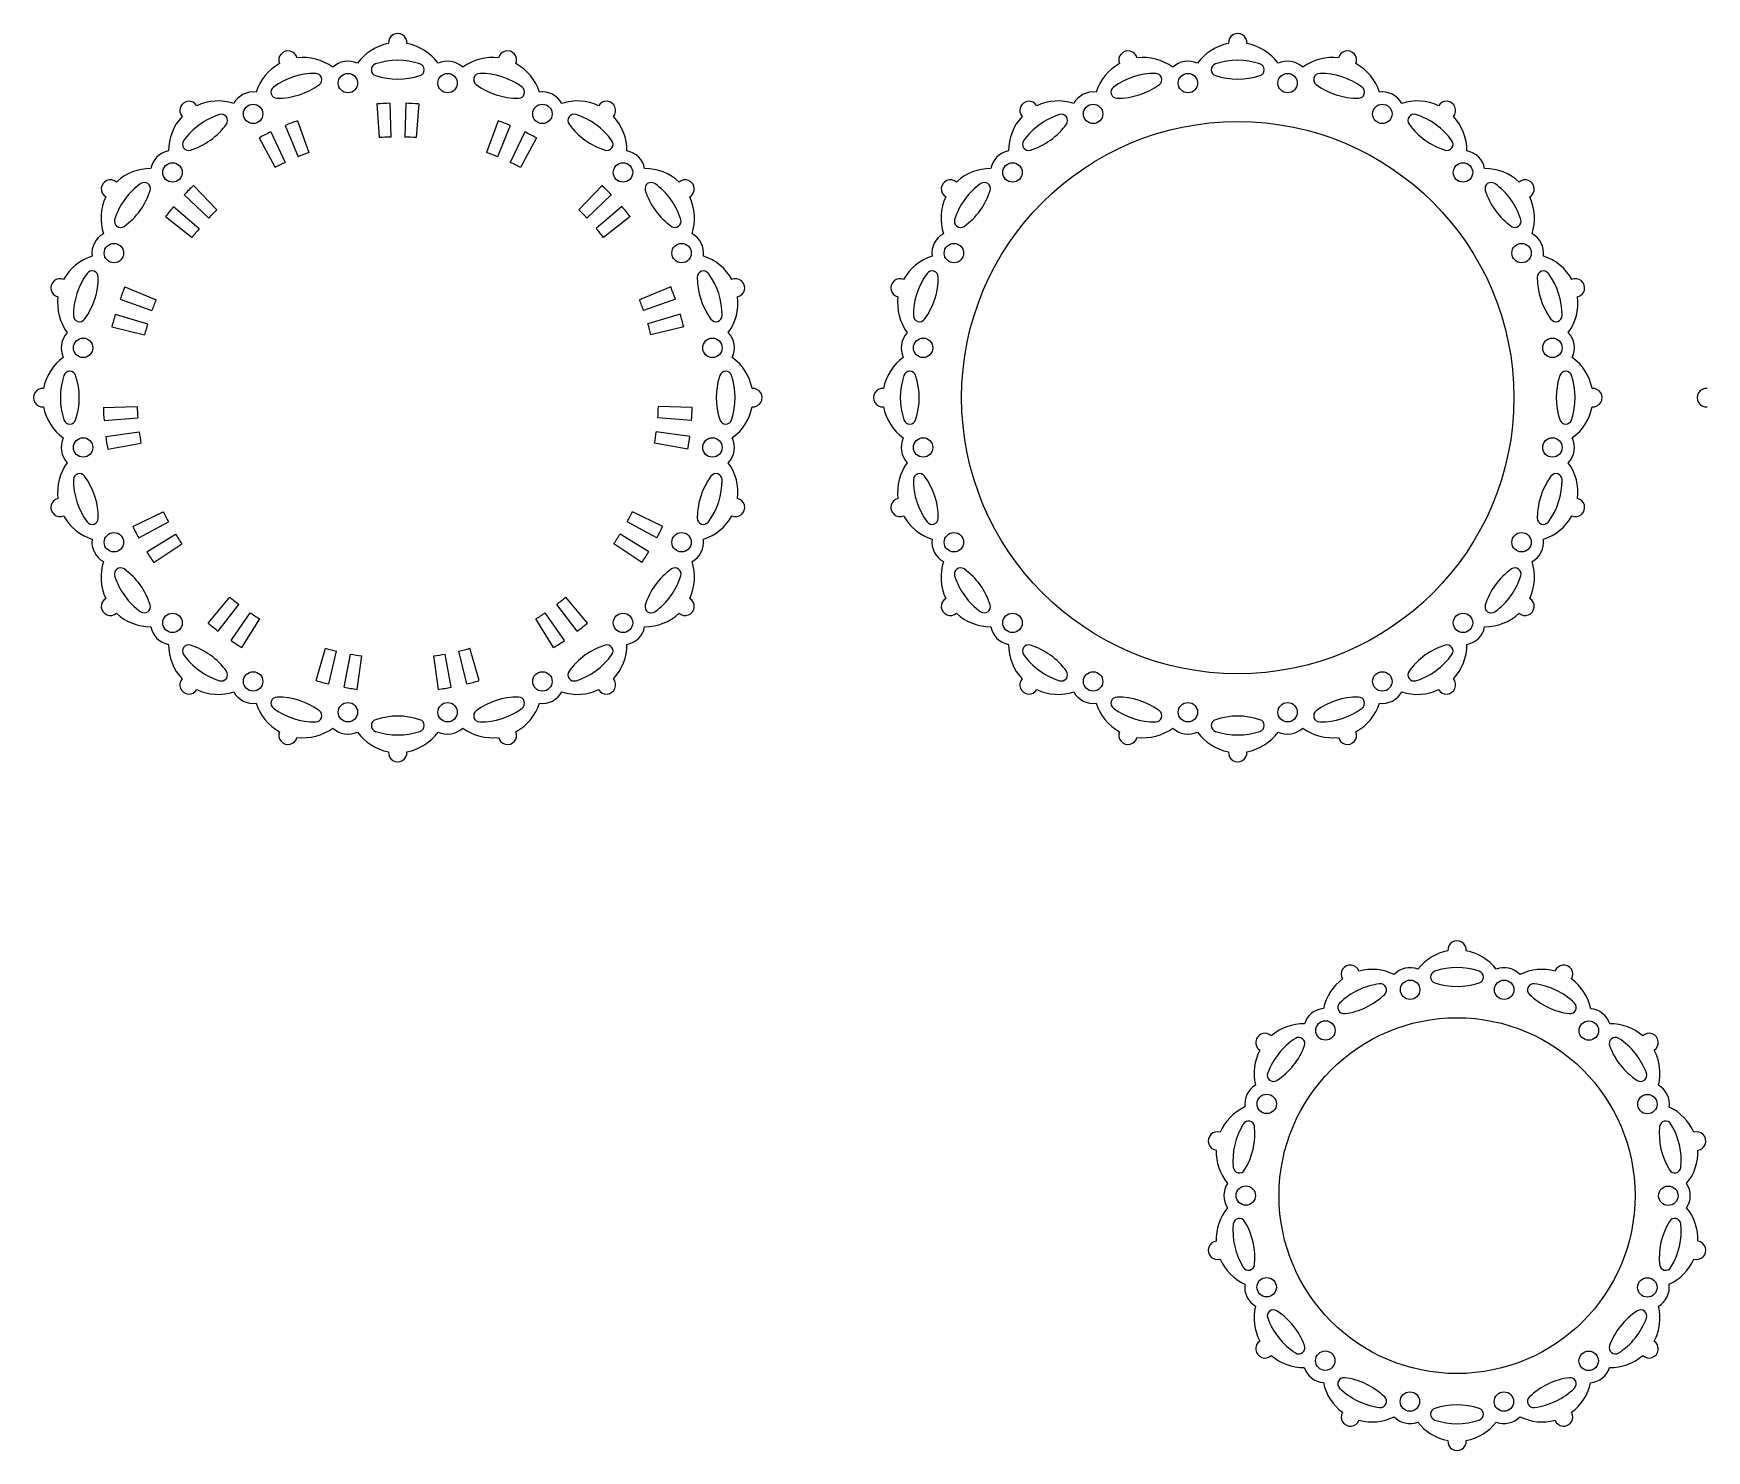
# Model space of a CAD drawing. Extents: x -971 to -438, y -375 to -140.
# Drawn here: x -970.9 to -698.3, y -372.9 to -141.9 of the extents above; entities that cross this region are included whole.
import ezdxf

# ---------------------------------------------------------------- set-up
doc = ezdxf.new("R2010")
doc.units = 0
doc.layers.get('0').update_dxf_attribs({"linetype": 'CONTINUOUS'})

msp = doc.modelspace()

# ---------------------------------------------------------------- linework, layer by layer
for p, q in [((-914.98103, -153.427978), (-914.590332, -158.914083)), ((-912.869083, -153.324265), (-912.720379, -158.822255)), ((-910.273521, -153.324265), (-910.422225, -158.822255)), ((-908.161573, -153.427978), (-908.552271, -158.914083)), ((-932.273105, -158.000421), (-929.901024, -162.962601)), ((-929.901942, -156.944711), (-927.801556, -162.027858)), ((-927.930397, -156.180451), (-926.055918, -161.351169)), ((-895.212206, -156.180451), (-897.086686, -161.351169)), ((-893.240662, -156.944711), (-895.341048, -162.027858)), ((-890.869498, -158.000421), (-893.24158, -162.962601)), ((-934.160282, -158.954174), (-931.571961, -163.80707)), ((-888.982321, -158.954174), (-891.570642, -163.80707)), ((-946.360828, -168.235751), (-942.374528, -172.025133)), ((-944.870586, -166.735665), (-941.055043, -170.696932)), ((-878.272018, -166.735665), (-882.087561, -170.696932)), ((-876.781775, -168.235751), (-880.768075, -172.025133)), ((-948.097598, -170.164629), (-943.912293, -173.732994)), ((-875.045005, -170.164629), (-879.23031, -173.732994)), ((-949.433694, -171.80351), (-945.095294, -175.184086)), ((-873.70891, -171.80351), (-878.047309, -175.184086)), ((-956.80429, -185.245061), (-951.621343, -187.08546)), ((-956.053025, -183.268529), (-950.956161, -185.335405)), ((-867.089578, -183.268529), (-872.186442, -185.335405)), ((-866.338314, -185.245061), (-871.52126, -187.08546)), ((-957.606362, -187.713588), (-952.331512, -189.271134)), ((-865.536241, -187.713588), (-870.811092, -189.271134)), ((-958.160354, -189.754218), (-952.822025, -191.077942)), ((-864.98225, -189.754218), (-870.320579, -191.077942)), ((-959.544171, -202.920359), (-954.047279, -202.735463)), ((-863.598433, -202.920359), (-869.095324, -202.735463)), ((-959.426557, -205.031578), (-953.943142, -204.604771)), ((-959.155246, -207.612921), (-953.702919, -206.890336)), ((-863.987357, -207.612921), (-869.439684, -206.890336)), ((-863.716047, -205.031578), (-869.199461, -204.604771)), ((-958.831343, -209.702459), (-953.41613, -208.740447)), ((-864.31126, -209.702459), (-869.726473, -208.740447)), ((-954.740371, -222.293176), (-949.793915, -219.888478)), ((-868.402232, -222.293176), (-873.348688, -219.888478)), ((-953.774215, -224.174033), (-948.938465, -221.55382)), ((-952.476434, -226.421855), (-947.789388, -223.544079)), ((-870.666169, -226.421855), (-875.353216, -223.544079)), ((-869.368388, -224.174033), (-874.204139, -221.55382)), ((-951.330642, -228.199), (-946.774885, -225.117592)), ((-871.811961, -228.199), (-876.367719, -225.117592)), ((-942.472248, -238.037244), (-938.931514, -233.828538)), ((-880.670356, -238.037244), (-884.211089, -233.828538)), ((-940.824607, -239.362521), (-937.472665, -235.00196)), ((-938.724753, -240.888154), (-935.61342, -236.352781)), ((-884.41785, -240.888154), (-887.529183, -236.352781)), ((-882.317997, -239.362521), (-885.669938, -235.00196)), ((-936.95519, -242.04562), (-934.04662, -237.377621)), ((-886.187413, -242.04562), (-889.095984, -237.377621)), ((-924.86107, -247.43027), (-923.338284, -242.14528)), ((-922.816836, -247.970815), (-921.528285, -242.623887)), ((-900.325768, -247.970815), (-901.614318, -242.623887)), ((-898.281534, -247.43027), (-899.80432, -242.14528)), ((-920.277993, -248.510463), (-919.280352, -243.1017)), ((-918.190633, -248.848115), (-917.432168, -243.400663)), ((-904.95197, -248.848115), (-905.710435, -243.400663)), ((-902.86461, -248.510463), (-903.862252, -243.1017))]:
    msp.add_line(p, q)
for centre, radius in [((-919.691367, -150.038646), 1.582786), ((-903.451237, -150.038646), 1.582786), ((-782.819258, -150.038646), 1.582786), ((-766.579128, -150.038646), 1.582786), ((-935.136648, -155.057122), 1.582786), ((-888.005956, -155.057122), 1.582786), ((-798.264539, -155.057122), 1.582786), ((-751.133847, -155.057122), 1.582786), ((-774.699193, -201.306718), 45), ((-948.275189, -164.602831), 1.582786), ((-874.867415, -164.602831), 1.582786), ((-811.40308, -164.602831), 1.582786), ((-737.995306, -164.602831), 1.582786), ((-957.820897, -177.741372), 1.582786), ((-865.321706, -177.741372), 1.582786), ((-820.948789, -177.741372), 1.582786), ((-728.449598, -177.741372), 1.582786), ((-962.839374, -193.186653), 1.582786), ((-860.30323, -193.186653), 1.582786), ((-825.967265, -193.186653), 1.582786), ((-723.431121, -193.186653), 1.582786), ((-962.839374, -209.426783), 1.582786), ((-860.30323, -209.426783), 1.582786), ((-825.967265, -209.426783), 1.582786), ((-723.431121, -209.426783), 1.582786), ((-957.820897, -224.872064), 1.582786), ((-865.321706, -224.872064), 1.582786), ((-820.948789, -224.872064), 1.582786), ((-728.449598, -224.872064), 1.582786), ((-948.275189, -238.010605), 1.582786), ((-874.867415, -238.010605), 1.582786), ((-811.40308, -238.010605), 1.582786), ((-737.995306, -238.010605), 1.582786), ((-935.136648, -247.556314), 1.582786), ((-888.005956, -247.556314), 1.582786), ((-798.264539, -247.556314), 1.582786), ((-751.133847, -247.556314), 1.582786), ((-919.691367, -252.57479), 1.582786), ((-903.451237, -252.57479), 1.582786), ((-782.819258, -252.57479), 1.582786), ((-766.579128, -252.57479), 1.582786), ((-746.609999, -297.804284), 1.582786), ((-731.290558, -297.812239), 1.582786), ((-738.967706, -331.367689), 29), ((-760.415789, -304.443973), 1.582786), ((-717.491671, -304.466263), 1.582786), ((-769.973524, -316.416233), 1.582786), ((-707.946376, -316.448444), 1.582786), ((-773.390176, -331.349813), 1.582786), ((-704.545236, -331.385564), 1.582786), ((-769.989035, -346.286933), 1.582786), ((-707.961888, -346.319144), 1.582786), ((-760.44374, -358.269114), 1.582786), ((-717.519622, -358.291404), 1.582786), ((-746.644853, -364.923138), 1.582786), ((-731.325413, -364.931093), 1.582786)]:
    msp.add_circle(centre, radius)
for centre, radius, start, end in [((-911.571302, -151.513709), 8.075186, 100.610398, 144.383931), ((-911.571302, -143.438523), 1.493279, 354.694801, 185.305199), ((-911.571302, -151.513709), 8.075186, 35.616069, 79.389602), ((-774.699193, -151.513709), 8.075186, 100.610398, 144.383931), ((-774.699193, -143.438523), 1.493279, 354.694801, 185.305199), ((-774.699193, -151.513709), 8.075186, 35.616069, 79.389602), ((-926.958188, -153.950752), 8.075186, 118.610398, 162.383931), ((-929.453557, -146.270794), 1.493279, 12.694801, 203.305199), ((-926.958188, -153.950752), 8.075186, 53.616069, 97.389602), ((-919.691367, -150.038646), 3.582786, 64.269181, 133.730819), ((-914.871302, -147.865468), 1.005027, 108.543633, 251.456367), ((-911.571302, -157.78125), 11.455513, 71.580477, 108.419523), ((-908.271302, -147.865468), 1.005027, 288.543633, 71.456367), ((-903.451237, -150.038646), 3.582786, 46.269181, 115.730819), ((-896.184416, -153.950752), 8.075186, 82.610398, 126.383931), ((-893.689046, -146.270794), 1.493279, 336.694801, 167.305199), ((-896.184416, -153.950752), 8.075186, 17.616069, 61.389602), ((-790.086079, -153.950752), 8.075186, 118.610398, 162.383931), ((-792.581449, -146.270794), 1.493279, 12.694801, 203.305199), ((-790.086079, -153.950752), 8.075186, 53.616069, 97.389602), ((-782.819258, -150.038646), 3.582786, 64.269181, 133.730819), ((-777.999193, -147.865468), 1.005027, 108.543633, 251.456367), ((-774.699193, -157.78125), 11.455513, 71.580477, 108.419523), ((-771.399193, -147.865468), 1.005027, 288.543633, 71.456367), ((-766.579128, -150.038646), 3.582786, 46.269181, 115.730819), ((-759.312307, -153.950752), 8.075186, 82.610398, 126.383931), ((-756.816938, -146.270794), 1.493279, 336.694801, 167.305199), ((-759.312307, -153.950752), 8.075186, 17.616069, 61.389602), ((-925.021411, -159.911538), 11.455513, 89.580477, 126.419523), ((-924.947069, -149.461313), 1.005027, 306.543633, 89.456367), ((-911.571302, -137.949687), 11.455513, 251.580477, 288.419523), ((-898.195534, -149.461313), 1.005027, 90.543633, 233.456367), ((-898.121192, -159.911538), 11.455513, 53.580477, 90.419523), ((-788.149303, -159.911538), 11.455513, 89.580477, 126.419523), ((-788.074961, -149.461313), 1.005027, 306.543633, 89.456367), ((-774.699193, -137.949687), 11.455513, 251.580477, 288.419523), ((-761.323426, -149.461313), 1.005027, 90.543633, 233.456367), ((-761.249084, -159.911538), 11.455513, 53.580477, 90.419523), ((-935.136648, -155.057122), 3.582786, 82.269181, 151.730819), ((-931.224042, -151.500825), 1.005027, 126.543633, 269.456367), ((-931.149701, -141.050601), 11.455513, 269.580477, 306.419523), ((-891.992902, -141.050601), 11.455513, 233.580477, 270.419523), ((-891.918561, -151.500825), 1.005027, 270.543633, 53.456367), ((-888.005956, -155.057122), 3.582786, 28.269181, 97.730819), ((-798.264539, -155.057122), 3.582786, 82.269181, 151.730819), ((-794.351934, -151.500825), 1.005027, 126.543633, 269.456367), ((-794.277593, -141.050601), 11.455513, 269.580477, 306.419523), ((-755.120794, -141.050601), 11.455513, 233.580477, 270.419523), ((-755.046453, -151.500825), 1.005027, 270.543633, 53.456367), ((-751.133847, -155.057122), 3.582786, 28.269181, 97.730819), ((-945.585373, -154.490365), 1.493279, 30.694801, 221.305199), ((-937.15493, -166.093875), 11.455513, 107.580477, 144.419523), ((-940.838898, -161.023327), 8.075186, 71.616069, 115.389602), ((-940.313524, -156.132147), 1.005027, 324.543633, 107.456367), ((-911.571302, -201.306718), 48, 91.549301, 94.073495), ((-911.571302, -201.306718), 48, 85.926505, 88.450699), ((-882.303705, -161.023327), 8.075186, 64.610398, 108.383931), ((-882.829079, -156.132147), 1.005027, 72.543633, 215.456367), ((-885.987674, -166.093875), 11.455513, 35.580477, 72.419523), ((-877.55723, -154.490365), 1.493279, 318.694801, 149.305199), ((-808.713265, -154.490365), 1.493279, 30.694801, 221.305199), ((-800.282822, -166.093875), 11.455513, 107.580477, 144.419523), ((-803.96679, -161.023327), 8.075186, 71.616069, 115.389602), ((-803.441416, -156.132147), 1.005027, 324.543633, 107.456367), ((-745.431597, -161.023327), 8.075186, 64.610398, 108.383931), ((-745.956971, -156.132147), 1.005027, 72.543633, 215.456367), ((-749.115565, -166.093875), 11.455513, 35.580477, 72.419523), ((-740.685122, -154.490365), 1.493279, 318.694801, 149.305199), ((-940.838898, -161.023327), 8.075186, 136.610398, 180.383931), ((-948.81163, -150.049803), 11.455513, 287.580477, 324.419523), ((-911.571302, -201.306718), 48, 115.549301, 118.073495), ((-911.571302, -201.306718), 48, 109.926505, 112.450699), ((-911.571302, -201.306718), 48, 67.549301, 70.073495), ((-911.571302, -201.306718), 48, 61.926505, 64.450699), ((-874.330973, -150.049803), 11.455513, 215.580477, 252.419523), ((-882.303705, -161.023327), 8.075186, 359.616069, 43.389602), ((-803.96679, -161.023327), 8.075186, 136.610398, 180.383931), ((-811.939522, -150.049803), 11.455513, 287.580477, 324.419523), ((-737.458865, -150.049803), 11.455513, 215.580477, 252.419523), ((-745.431597, -161.023327), 8.075186, 359.616069, 43.389602), ((-945.653036, -160.01153), 1.005027, 144.543633, 287.456367), ((-911.571302, -201.306718), 42.5, 91.549301, 94.073495), ((-911.571302, -201.306718), 42.5, 85.926505, 88.450699), ((-877.489567, -160.01153), 1.005027, 252.543633, 35.456367), ((-808.780928, -160.01153), 1.005027, 144.543633, 287.456367), ((-740.617459, -160.01153), 1.005027, 252.543633, 35.456367), ((-948.275189, -164.602831), 3.582786, 100.269181, 169.730819), ((-911.571302, -201.306718), 42.5, 115.549301, 118.073495), ((-911.571302, -201.306718), 42.5, 109.926505, 112.450699), ((-911.571302, -201.306718), 42.5, 67.549301, 70.073495), ((-911.571302, -201.306718), 42.5, 61.926505, 64.450699), ((-874.867415, -164.602831), 3.582786, 10.269181, 79.730819), ((-811.40308, -164.602831), 3.582786, 100.269181, 169.730819), ((-737.995306, -164.602831), 3.582786, 10.269181, 79.730819), ((-958.387655, -167.292646), 1.493279, 48.694801, 239.305199), ((-951.854692, -172.039121), 8.075186, 89.616069, 133.389602), ((-952.866489, -167.224983), 1.005027, 342.543633, 125.456367), ((-871.287911, -172.039121), 8.075186, 46.610398, 90.383931), ((-870.276114, -167.224983), 1.005027, 54.543633, 197.456367), ((-864.754949, -167.292646), 1.493279, 300.694801, 131.305199), ((-821.515546, -167.292646), 1.493279, 48.694801, 239.305199), ((-814.982584, -172.039121), 8.075186, 89.616069, 133.389602), ((-815.994381, -167.224983), 1.005027, 342.543633, 125.456367), ((-734.415803, -172.039121), 8.075186, 46.610398, 90.383931), ((-733.404006, -167.224983), 1.005027, 54.543633, 197.456367), ((-727.88284, -167.292646), 1.493279, 300.694801, 131.305199), ((-951.854692, -172.039121), 8.075186, 154.610398, 198.383931), ((-946.784145, -175.72309), 11.455513, 125.580477, 162.419523), ((-962.828216, -164.066389), 11.455513, 305.580477, 342.419523), ((-911.571302, -201.306718), 48, 133.926505, 136.450699), ((-911.571302, -201.306718), 48, 43.549301, 46.073495), ((-860.314387, -164.066389), 11.455513, 197.580477, 234.419523), ((-876.358458, -175.72309), 11.455513, 17.580477, 54.419523), ((-871.287911, -172.039121), 8.075186, 341.616069, 25.389602), ((-814.982584, -172.039121), 8.075186, 154.610398, 198.383931), ((-809.912037, -175.72309), 11.455513, 125.580477, 162.419523), ((-825.956108, -164.066389), 11.455513, 305.580477, 342.419523), ((-723.442279, -164.066389), 11.455513, 197.580477, 234.419523), ((-739.48635, -175.72309), 11.455513, 17.580477, 54.419523), ((-734.415803, -172.039121), 8.075186, 341.616069, 25.389602), ((-911.571302, -201.306718), 48, 139.549301, 142.073495), ((-911.571302, -201.306718), 42.5, 133.926505, 136.450699), ((-911.571302, -201.306718), 42.5, 43.549301, 46.073495), ((-911.571302, -201.306718), 48, 37.926505, 40.450699), ((-956.745872, -172.564496), 1.005027, 162.543633, 305.456367), ((-911.571302, -201.306718), 42.5, 139.549301, 142.073495), ((-911.571302, -201.306718), 42.5, 37.926505, 40.450699), ((-866.396731, -172.564496), 1.005027, 234.543633, 17.456367), ((-819.873764, -172.564496), 1.005027, 162.543633, 305.456367), ((-729.524623, -172.564496), 1.005027, 234.543633, 17.456367), ((-957.820897, -177.741372), 3.582786, 118.269181, 187.730819), ((-865.321706, -177.741372), 3.582786, 352.269181, 61.730819), ((-820.948789, -177.741372), 3.582786, 118.269181, 187.730819), ((-728.449598, -177.741372), 3.582786, 352.269181, 61.730819), ((-958.927268, -185.919832), 8.075186, 107.616069, 151.389602), ((-864.215336, -185.919832), 8.075186, 28.610398, 72.383931), ((-822.055159, -185.919832), 8.075186, 107.616069, 151.389602), ((-727.343227, -185.919832), 8.075186, 28.610398, 72.383931), ((-966.607226, -183.424462), 1.493279, 66.694801, 257.305199), ((-952.966482, -187.856609), 11.455513, 143.580477, 180.419523), ((-971.827419, -181.728319), 11.455513, 323.580477, 0.419523), ((-961.377194, -181.653977), 1.005027, 0.543633, 143.456367), ((-851.315185, -181.728319), 11.455513, 179.580477, 216.419523), ((-861.765409, -181.653977), 1.005027, 36.543633, 179.456367), ((-870.176122, -187.856609), 11.455513, 359.580477, 36.419523), ((-856.535378, -183.424462), 1.493279, 282.694801, 113.305199), ((-829.735117, -183.424462), 1.493279, 66.694801, 257.305199), ((-816.094373, -187.856609), 11.455513, 143.580477, 180.419523), ((-834.955311, -181.728319), 11.455513, 323.580477, 0.419523), ((-824.505086, -181.653977), 1.005027, 0.543633, 143.456367), ((-714.443076, -181.728319), 11.455513, 179.580477, 216.419523), ((-724.893301, -181.653977), 1.005027, 36.543633, 179.456367), ((-733.304013, -187.856609), 11.455513, 359.580477, 36.419523), ((-719.66327, -183.424462), 1.493279, 282.694801, 113.305199), ((-958.927268, -185.919832), 8.075186, 172.610398, 216.383931), ((-911.571302, -201.306718), 48, 157.926505, 160.450699), ((-911.571302, -201.306718), 42.5, 157.926505, 160.450699), ((-911.571302, -201.306718), 42.5, 19.549301, 22.073495), ((-911.571302, -201.306718), 48, 19.549301, 22.073495), ((-864.215336, -185.919832), 8.075186, 323.616069, 7.389602), ((-822.055159, -185.919832), 8.075186, 172.610398, 216.383931), ((-727.343227, -185.919832), 8.075186, 323.616069, 7.389602), ((-963.416706, -187.93095), 1.005027, 180.543633, 323.456367), ((-911.571302, -201.306718), 48, 163.549301, 166.073495), ((-911.571302, -201.306718), 48, 13.926505, 16.450699), ((-859.725897, -187.93095), 1.005027, 216.543633, 359.456367), ((-826.544598, -187.93095), 1.005027, 180.543633, 323.456367), ((-722.853789, -187.93095), 1.005027, 216.543633, 359.456367), ((-962.839374, -193.186653), 3.582786, 136.269181, 205.730819), ((-911.571302, -201.306718), 42.5, 163.549301, 166.073495), ((-911.571302, -201.306718), 42.5, 13.926505, 16.450699), ((-860.30323, -193.186653), 3.582786, 334.269181, 43.730819), ((-825.967265, -193.186653), 3.582786, 136.269181, 205.730819), ((-723.431121, -193.186653), 3.582786, 334.269181, 43.730819), ((-961.364311, -201.306718), 8.075186, 125.616069, 169.389602), ((-861.778292, -201.306718), 8.075186, 10.610398, 54.383931), ((-824.492203, -201.306718), 8.075186, 125.616069, 169.389602), ((-724.906184, -201.306718), 8.075186, 10.610398, 54.383931), ((-955.09677, -201.306718), 11.455513, 161.580477, 198.419523), ((-965.012551, -198.006718), 1.005027, 18.543633, 161.456367), ((-974.928333, -201.306718), 11.455513, 341.580477, 18.419523), ((-848.214271, -201.306718), 11.455513, 161.580477, 198.419523), ((-858.130052, -198.006718), 1.005027, 18.543633, 161.456367), ((-868.045834, -201.306718), 11.455513, 341.580477, 18.419523), ((-818.224661, -201.306718), 11.455513, 161.580477, 198.419523), ((-828.140443, -198.006718), 1.005027, 18.543633, 161.456367), ((-838.056224, -201.306718), 11.455513, 341.580477, 18.419523), ((-711.342162, -201.306718), 11.455513, 161.580477, 198.419523), ((-721.257944, -198.006718), 1.005027, 18.543633, 161.456367), ((-731.173725, -201.306718), 11.455513, 341.580477, 18.419523), ((-969.439497, -201.306718), 1.493279, 84.694801, 275.305199), ((-853.703107, -201.306718), 1.493279, 264.694801, 95.305199), ((-832.567388, -201.306718), 1.493279, 84.694801, 275.305199), ((-716.830998, -201.306718), 1.493279, 264.694801, 95.305199), ((-698.335613, -201.306718), 1.493279, 84.694801, 275.305199), ((-961.364311, -201.306718), 8.075186, 190.610398, 234.383931), ((-911.571302, -201.306718), 48, 181.926505, 184.450699), ((-911.571302, -201.306718), 42.5, 181.926505, 184.450699), ((-911.571302, -201.306718), 42.5, 355.549301, 358.073495), ((-911.571302, -201.306718), 48, 355.549301, 358.073495), ((-861.778292, -201.306718), 8.075186, 305.616069, 349.389602), ((-824.492203, -201.306718), 8.075186, 190.610398, 234.383931), ((-724.906184, -201.306718), 8.075186, 305.616069, 349.389602), ((-965.012551, -204.606718), 1.005027, 198.543633, 341.456367), ((-911.571302, -201.306718), 42.5, 187.549301, 190.073495), ((-911.571302, -201.306718), 42.5, 349.926505, 352.450699), ((-858.130052, -204.606718), 1.005027, 198.543633, 341.456367), ((-828.140443, -204.606718), 1.005027, 198.543633, 341.456367), ((-721.257944, -204.606718), 1.005027, 198.543633, 341.456367), ((-962.839374, -209.426783), 3.582786, 154.269181, 223.730819), ((-911.571302, -201.306718), 48, 187.549301, 190.073495), ((-911.571302, -201.306718), 48, 349.926505, 352.450699), ((-860.30323, -209.426783), 3.582786, 316.269181, 25.730819), ((-825.967265, -209.426783), 3.582786, 154.269181, 223.730819), ((-723.431121, -209.426783), 3.582786, 316.269181, 25.730819), ((-958.927268, -216.693604), 8.075186, 143.616069, 187.389602), ((-864.215336, -216.693604), 8.075186, 352.610398, 36.383931), ((-822.055159, -216.693604), 8.075186, 143.616069, 187.389602), ((-727.343227, -216.693604), 8.075186, 352.610398, 36.383931), ((-952.966482, -214.756827), 11.455513, 179.580477, 216.419523), ((-963.416706, -214.682486), 1.005027, 36.543633, 179.456367), ((-971.827419, -220.885117), 11.455513, 359.580477, 36.419523), ((-851.315185, -220.885117), 11.455513, 143.580477, 180.419523), ((-870.176122, -214.756827), 11.455513, 323.580477, 0.419523), ((-859.725897, -214.682486), 1.005027, 0.543633, 143.456367), ((-816.094373, -214.756827), 11.455513, 179.580477, 216.419523), ((-826.544598, -214.682486), 1.005027, 36.543633, 179.456367), ((-834.955311, -220.885117), 11.455513, 359.580477, 36.419523), ((-714.443076, -220.885117), 11.455513, 143.580477, 180.419523), ((-733.304013, -214.756827), 11.455513, 323.580477, 0.419523), ((-722.853789, -214.682486), 1.005027, 0.543633, 143.456367), ((-966.607226, -219.188973), 1.493279, 102.694801, 293.305199), ((-856.535378, -219.188973), 1.493279, 246.694801, 77.305199), ((-829.735117, -219.188973), 1.493279, 102.694801, 293.305199), ((-719.66327, -219.188973), 1.493279, 246.694801, 77.305199), ((-958.927268, -216.693604), 8.075186, 208.610398, 252.383931), ((-911.571302, -201.306718), 42.5, 205.926505, 208.450699), ((-911.571302, -201.306718), 42.5, 331.549301, 334.073495), ((-864.215336, -216.693604), 8.075186, 287.616069, 331.389602), ((-822.055159, -216.693604), 8.075186, 208.610398, 252.383931), ((-727.343227, -216.693604), 8.075186, 287.616069, 331.389602), ((-961.377194, -220.959459), 1.005027, 216.543633, 359.456367), ((-911.571302, -201.306718), 48, 205.926505, 208.450699), ((-911.571302, -201.306718), 42.5, 211.549301, 214.073495), ((-911.571302, -201.306718), 42.5, 325.926505, 328.450699), ((-911.571302, -201.306718), 48, 331.549301, 334.073495), ((-861.765409, -220.959459), 1.005027, 180.543633, 323.456367), ((-824.505086, -220.959459), 1.005027, 216.543633, 359.456367), ((-724.893301, -220.959459), 1.005027, 180.543633, 323.456367), ((-957.820897, -224.872064), 3.582786, 172.269181, 241.730819), ((-865.321706, -224.872064), 3.582786, 298.269181, 7.730819), ((-820.948789, -224.872064), 3.582786, 172.269181, 241.730819), ((-728.449598, -224.872064), 3.582786, 298.269181, 7.730819), ((-951.854692, -230.574314), 8.075186, 161.616069, 205.389602), ((-911.571302, -201.306718), 48, 211.549301, 214.073495), ((-911.571302, -201.306718), 48, 325.926505, 328.450699), ((-871.287911, -230.574314), 8.075186, 334.610398, 18.383931), ((-814.982584, -230.574314), 8.075186, 161.616069, 205.389602), ((-734.415803, -230.574314), 8.075186, 334.610398, 18.383931), ((-956.745872, -230.04894), 1.005027, 54.543633, 197.456367), ((-946.784145, -226.890346), 11.455513, 197.580477, 234.419523), ((-962.828216, -238.547046), 11.455513, 17.580477, 54.419523), ((-860.314387, -238.547046), 11.455513, 125.580477, 162.419523), ((-876.358458, -226.890346), 11.455513, 305.580477, 342.419523), ((-866.396731, -230.04894), 1.005027, 342.543633, 125.456367), ((-819.873764, -230.04894), 1.005027, 54.543633, 197.456367), ((-809.912037, -226.890346), 11.455513, 197.580477, 234.419523), ((-825.956108, -238.547046), 11.455513, 17.580477, 54.419523), ((-723.442279, -238.547046), 11.455513, 125.580477, 162.419523), ((-739.48635, -226.890346), 11.455513, 305.580477, 342.419523), ((-729.524623, -230.04894), 1.005027, 342.543633, 125.456367), ((-958.387655, -235.320789), 1.493279, 120.694801, 311.305199), ((-911.571302, -201.306718), 42.5, 229.926505, 232.450699), ((-911.571302, -201.306718), 42.5, 307.549301, 310.073495), ((-864.754949, -235.320789), 1.493279, 228.694801, 59.305199), ((-821.515546, -235.320789), 1.493279, 120.694801, 311.305199), ((-727.88284, -235.320789), 1.493279, 228.694801, 59.305199), ((-951.854692, -230.574314), 8.075186, 226.610398, 270.383931), ((-952.866489, -235.388452), 1.005027, 234.543633, 17.456367), ((-911.571302, -201.306718), 42.5, 235.549301, 238.073495), ((-911.571302, -201.306718), 42.5, 301.926505, 304.450699), ((-871.287911, -230.574314), 8.075186, 269.616069, 313.389602), ((-870.276114, -235.388452), 1.005027, 162.543633, 305.456367), ((-814.982584, -230.574314), 8.075186, 226.610398, 270.383931), ((-815.994381, -235.388452), 1.005027, 234.543633, 17.456367), ((-734.415803, -230.574314), 8.075186, 269.616069, 313.389602), ((-733.404006, -235.388452), 1.005027, 162.543633, 305.456367), ((-948.275189, -238.010605), 3.582786, 190.269181, 259.730819), ((-911.571302, -201.306718), 48, 229.926505, 232.450699), ((-911.571302, -201.306718), 48, 307.549301, 310.073495), ((-874.867415, -238.010605), 3.582786, 280.269181, 349.730819), ((-811.40308, -238.010605), 3.582786, 190.269181, 259.730819), ((-737.995306, -238.010605), 3.582786, 280.269181, 349.730819), ((-940.838898, -241.590109), 8.075186, 179.616069, 223.389602), ((-945.653036, -242.601906), 1.005027, 72.543633, 215.456367), ((-948.81163, -252.563633), 11.455513, 35.580477, 72.419523), ((-911.571302, -201.306718), 48, 235.549301, 238.073495), ((-911.571302, -201.306718), 42.5, 253.926505, 256.450699), ((-911.571302, -201.306718), 42.5, 283.549301, 286.073495), ((-911.571302, -201.306718), 48, 301.926505, 304.450699), ((-874.330973, -252.563633), 11.455513, 107.580477, 144.419523), ((-877.489567, -242.601906), 1.005027, 324.543633, 107.456367), ((-882.303705, -241.590109), 8.075186, 316.610398, 0.383931), ((-803.96679, -241.590109), 8.075186, 179.616069, 223.389602), ((-808.780928, -242.601906), 1.005027, 72.543633, 215.456367), ((-811.939522, -252.563633), 11.455513, 35.580477, 72.419523), ((-737.458865, -252.563633), 11.455513, 107.580477, 144.419523), ((-740.617459, -242.601906), 1.005027, 324.543633, 107.456367), ((-745.431597, -241.590109), 8.075186, 316.610398, 0.383931), ((-937.15493, -236.519561), 11.455513, 215.580477, 252.419523), ((-911.571302, -201.306718), 42.5, 259.549301, 262.073495), ((-911.571302, -201.306718), 42.5, 277.926505, 280.450699), ((-885.987674, -236.519561), 11.455513, 287.580477, 324.419523), ((-800.282822, -236.519561), 11.455513, 215.580477, 252.419523), ((-749.115565, -236.519561), 11.455513, 287.580477, 324.419523), ((-945.585373, -248.123071), 1.493279, 138.694801, 329.305199), ((-940.313524, -246.481288), 1.005027, 252.543633, 35.456367), ((-911.571302, -201.306718), 48, 253.926505, 256.450699), ((-911.571302, -201.306718), 48, 283.549301, 286.073495), ((-882.829079, -246.481288), 1.005027, 144.543633, 287.456367), ((-877.55723, -248.123071), 1.493279, 210.694801, 41.305199), ((-808.713265, -248.123071), 1.493279, 138.694801, 329.305199), ((-803.441416, -246.481288), 1.005027, 252.543633, 35.456367), ((-745.956971, -246.481288), 1.005027, 144.543633, 287.456367), ((-740.685122, -248.123071), 1.493279, 210.694801, 41.305199), ((-940.838898, -241.590109), 8.075186, 244.610398, 288.383931), ((-935.136648, -247.556314), 3.582786, 208.269181, 277.730819), ((-931.224042, -251.11261), 1.005027, 90.543633, 233.456367), ((-931.149701, -261.562835), 11.455513, 53.580477, 90.419523), ((-911.571302, -201.306718), 48, 259.549301, 262.073495), ((-911.571302, -201.306718), 48, 277.926505, 280.450699), ((-891.992902, -261.562835), 11.455513, 89.580477, 126.419523), ((-891.918561, -251.11261), 1.005027, 306.543633, 89.456367), ((-888.005956, -247.556314), 3.582786, 262.269181, 331.730819), ((-882.303705, -241.590109), 8.075186, 251.616069, 295.389602), ((-803.96679, -241.590109), 8.075186, 244.610398, 288.383931), ((-798.264539, -247.556314), 3.582786, 208.269181, 277.730819), ((-794.351934, -251.11261), 1.005027, 90.543633, 233.456367), ((-794.277593, -261.562835), 11.455513, 53.580477, 90.419523), ((-755.120794, -261.562835), 11.455513, 89.580477, 126.419523), ((-755.046453, -251.11261), 1.005027, 306.543633, 89.456367), ((-751.133847, -247.556314), 3.582786, 262.269181, 331.730819), ((-745.431597, -241.590109), 8.075186, 251.616069, 295.389602), ((-926.958188, -248.662684), 8.075186, 197.616069, 241.389602), ((-925.021411, -242.701898), 11.455513, 233.580477, 270.419523), ((-924.947069, -253.152122), 1.005027, 270.543633, 53.456367), ((-911.571302, -264.663749), 11.455513, 71.580477, 108.419523), ((-898.195534, -253.152122), 1.005027, 126.543633, 269.456367), ((-898.121192, -242.701898), 11.455513, 269.580477, 306.419523), ((-896.184416, -248.662684), 8.075186, 298.610398, 342.383931), ((-790.086079, -248.662684), 8.075186, 197.616069, 241.389602), ((-788.149303, -242.701898), 11.455513, 233.580477, 270.419523), ((-788.074961, -253.152122), 1.005027, 270.543633, 53.456367), ((-774.699193, -264.663749), 11.455513, 71.580477, 108.419523), ((-761.323426, -253.152122), 1.005027, 126.543633, 269.456367), ((-761.249084, -242.701898), 11.455513, 269.580477, 306.419523), ((-759.312307, -248.662684), 8.075186, 298.610398, 342.383931), ((-929.453557, -256.342642), 1.493279, 156.694801, 347.305199), ((-926.958188, -248.662684), 8.075186, 262.610398, 306.383931), ((-919.691367, -252.57479), 3.582786, 226.269181, 295.730819), ((-911.571302, -251.099727), 8.075186, 215.616069, 259.389602), ((-914.871302, -254.747967), 1.005027, 108.543633, 251.456367), ((-911.571302, -244.832186), 11.455513, 251.580477, 288.419523), ((-911.571302, -251.099727), 8.075186, 280.610398, 324.383931), ((-908.271302, -254.747967), 1.005027, 288.543633, 71.456367), ((-903.451237, -252.57479), 3.582786, 244.269181, 313.730819), ((-896.184416, -248.662684), 8.075186, 233.616069, 277.389602), ((-893.689046, -256.342642), 1.493279, 192.694801, 23.305199), ((-792.581449, -256.342642), 1.493279, 156.694801, 347.305199), ((-790.086079, -248.662684), 8.075186, 262.610398, 306.383931), ((-782.819258, -252.57479), 3.582786, 226.269181, 295.730819), ((-774.699193, -251.099727), 8.075186, 215.616069, 259.389602), ((-777.999193, -254.747967), 1.005027, 108.543633, 251.456367), ((-774.699193, -244.832186), 11.455513, 251.580477, 288.419523), ((-774.699193, -251.099727), 8.075186, 280.610398, 324.383931), ((-771.399193, -254.747967), 1.005027, 288.543633, 71.456367), ((-766.579128, -252.57479), 3.582786, 244.269181, 313.730819), ((-759.312307, -248.662684), 8.075186, 233.616069, 277.389602), ((-756.816938, -256.342642), 1.493279, 192.694801, 23.305199), ((-911.571302, -259.174913), 1.493279, 174.694801, 5.305199), ((-774.699193, -259.174913), 1.493279, 174.694801, 5.305199), ((-738.967706, -299.391723), 8.075186, 100.610398, 142.259813), ((-738.967706, -291.316537), 1.493279, 354.694801, 185.305199), ((-738.967706, -299.391723), 8.075186, 37.593528, 79.389602), ((-756.345249, -295.282848), 1.493279, 20.409087, 211.019485), ((-746.609999, -297.804284), 3.582786, 69.469894, 136.624371), ((-738.967706, -305.659264), 11.455513, 71.580477, 108.419523), ((-731.290558, -297.812239), 3.582786, 43.755608, 110.910085), ((-721.590162, -295.282848), 1.493279, 328.980515, 159.590913), ((-752.841557, -302.558339), 8.075186, 126.324684, 167.974098), ((-750.122173, -308.205198), 11.455513, 97.294762, 134.133809), ((-752.841557, -302.558339), 8.075186, 63.307814, 105.103887), ((-751.451272, -297.839572), 1.005027, 314.257918, 97.170653), ((-742.267706, -295.743483), 1.005027, 108.543633, 251.456367), ((-738.967706, -285.827701), 11.455513, 251.580477, 288.419523), ((-735.667706, -295.743483), 1.005027, 288.543633, 71.456367), ((-725.093854, -302.558339), 8.075186, 74.896113, 116.545527), ((-726.484139, -297.839572), 1.005027, 82.829347, 225.742082), ((-727.813238, -308.205198), 11.455513, 45.866191, 82.705238), ((-725.093854, -302.558339), 8.075186, 11.879242, 53.675316), ((-758.726766, -290.337578), 11.455513, 277.294762, 314.133809), ((-719.208646, -290.337578), 11.455513, 225.866191, 262.705238), ((-760.415789, -304.443973), 3.582786, 95.184179, 162.338656), ((-757.397667, -300.703204), 1.005027, 134.257918, 277.170653), ((-720.537745, -300.703204), 1.005027, 262.829347, 45.742082), ((-717.491671, -304.466263), 3.582786, 18.041322, 85.195799), ((-770.280957, -306.396204), 1.493279, 46.123372, 236.733771), ((-763.967523, -311.431), 8.075186, 89.0221, 130.818173), ((-713.967889, -311.431), 8.075186, 49.181827, 90.831241), ((-707.654455, -306.396204), 1.493279, 303.266229, 133.876628), ((-763.967523, -311.431), 8.075186, 152.03897, 193.688384), ((-759.067361, -315.338748), 11.455513, 123.009048, 159.848095), ((-774.572302, -302.973971), 11.455513, 303.009048, 339.848095), ((-764.762315, -306.576315), 1.005027, 339.972204, 122.884939), ((-713.173096, -306.576315), 1.005027, 57.115061, 200.027796), ((-703.36311, -302.973971), 11.455513, 200.151905, 236.990952), ((-718.86805, -315.338748), 11.455513, 20.151905, 56.990952), ((-713.967889, -311.431), 8.075186, 346.164957, 27.96103), ((-769.973524, -316.416233), 3.582786, 120.898465, 188.052942), ((-768.877348, -311.736403), 1.005027, 159.972204, 302.884939), ((-709.058064, -311.736403), 1.005027, 237.115061, 20.027796), ((-707.946376, -316.448444), 3.582786, 352.327036, 59.481513), ((-770.141967, -324.252367), 8.075186, 114.736385, 156.532459), ((-707.793444, -324.252367), 8.075186, 23.467541, 65.116955), ((-778.014691, -322.455469), 1.493279, 71.837658, 262.448056), ((-764.031566, -325.647026), 11.455513, 148.723334, 185.56238), ((-772.96442, -320.223295), 1.005027, 5.68649, 148.599225), ((-783.365911, -321.234088), 11.455513, 328.723334, 5.56238), ((-694.569501, -321.234088), 11.455513, 174.43762, 211.276666), ((-704.970992, -320.223295), 1.005027, 31.400775, 174.31351), ((-713.903845, -325.647026), 11.455513, 354.43762, 31.276666), ((-699.92072, -322.455469), 1.493279, 277.551944, 108.162342), ((-770.141967, -324.252367), 8.075186, 177.753256, 219.40267), ((-707.793444, -324.252367), 8.075186, 320.450671, 2.246744), ((-774.433058, -326.657819), 1.005027, 185.68649, 328.599225), ((-703.502354, -326.657819), 1.005027, 211.400775, 354.31351), ((-773.390176, -331.349813), 3.582786, 146.612751, 213.767228), ((-704.545236, -331.385564), 3.582786, 326.612751, 33.767228), ((-770.141967, -338.48301), 8.075186, 140.450671, 182.246744), ((-774.433058, -336.077558), 1.005027, 31.400775, 174.31351), ((-703.502354, -336.077558), 1.005027, 5.68649, 148.599225), ((-707.793444, -338.48301), 8.075186, 357.753256, 39.40267), ((-764.031566, -337.088351), 11.455513, 174.43762, 211.276666), ((-783.365911, -341.501289), 11.455513, 354.43762, 31.276666), ((-694.569501, -341.501289), 11.455513, 148.723334, 185.56238), ((-713.903845, -337.088351), 11.455513, 328.723334, 5.56238), ((-778.014691, -340.279908), 1.493279, 97.551944, 288.162342), ((-699.92072, -340.279908), 1.493279, 251.837658, 82.448056), ((-770.141967, -338.48301), 8.075186, 203.467541, 245.116955), ((-772.96442, -342.512082), 1.005027, 211.400775, 354.31351), ((-704.970992, -342.512082), 1.005027, 185.68649, 328.599225), ((-707.793444, -338.48301), 8.075186, 294.736385, 336.532459), ((-769.989035, -346.286933), 3.582786, 172.327036, 239.481513), ((-707.961888, -346.319144), 3.582786, 300.898465, 8.052942), ((-763.967523, -351.304377), 8.075186, 166.164957, 207.96103), ((-768.877348, -350.998974), 1.005027, 57.115061, 200.027796), ((-759.067361, -347.396629), 11.455513, 200.151905, 236.990952), ((-774.572302, -359.761406), 11.455513, 20.151905, 56.990952), ((-703.36311, -359.761406), 11.455513, 123.009048, 159.848095), ((-718.86805, -347.396629), 11.455513, 303.009048, 339.848095), ((-709.058064, -350.998974), 1.005027, 339.972204, 122.884939), ((-713.967889, -351.304377), 8.075186, 332.03897, 13.688384), ((-770.280957, -356.339173), 1.493279, 123.266229, 313.876628), ((-764.762315, -356.159062), 1.005027, 237.115061, 20.027796), ((-713.173096, -356.159062), 1.005027, 159.972204, 302.884939), ((-707.654455, -356.339173), 1.493279, 226.123372, 56.733771), ((-763.967523, -351.304377), 8.075186, 229.181827, 270.831241), ((-760.44374, -358.269114), 3.582786, 198.041322, 265.195799), ((-717.519622, -358.291404), 3.582786, 275.184179, 342.338656), ((-713.967889, -351.304377), 8.075186, 269.0221, 310.818173), ((-752.841557, -360.177038), 8.075186, 191.879242, 233.675316), ((-757.397667, -362.032173), 1.005027, 82.829347, 225.742082), ((-758.726766, -372.3978), 11.455513, 45.866191, 82.705238), ((-719.208646, -372.3978), 11.455513, 97.294762, 134.133809), ((-720.537745, -362.032173), 1.005027, 314.257918, 97.170653), ((-725.093854, -360.177038), 8.075186, 306.324684, 347.974098), ((-750.122173, -354.530179), 11.455513, 225.866191, 262.705238), ((-751.451272, -364.895805), 1.005027, 262.829347, 45.742082), ((-726.484139, -364.895805), 1.005027, 134.257918, 277.170653), ((-727.813238, -354.530179), 11.455513, 277.294762, 314.133809), ((-756.345249, -367.452529), 1.493279, 148.980515, 339.590913), ((-752.841557, -360.177038), 8.075186, 254.896113, 296.545527), ((-746.644853, -364.923138), 3.582786, 223.755608, 290.910085), ((-742.267706, -366.991895), 1.005027, 108.543633, 251.456367), ((-738.967706, -376.907676), 11.455513, 71.580477, 108.419523), ((-738.967706, -357.076113), 11.455513, 251.580477, 288.419523), ((-735.667706, -366.991895), 1.005027, 288.543633, 71.456367), ((-731.325413, -364.931093), 3.582786, 249.469894, 316.624371), ((-725.093854, -360.177038), 8.075186, 243.307814, 285.103887), ((-721.590162, -367.452529), 1.493279, 200.409087, 31.019485), ((-738.967706, -363.343654), 8.075186, 217.593528, 259.389602), ((-738.967706, -363.343654), 8.075186, 280.610398, 322.259813), ((-738.967706, -371.41884), 1.493279, 174.694801, 5.305199)]:
    msp.add_arc(centre, radius, start, end)

doc.saveas('drawing.dxf')
